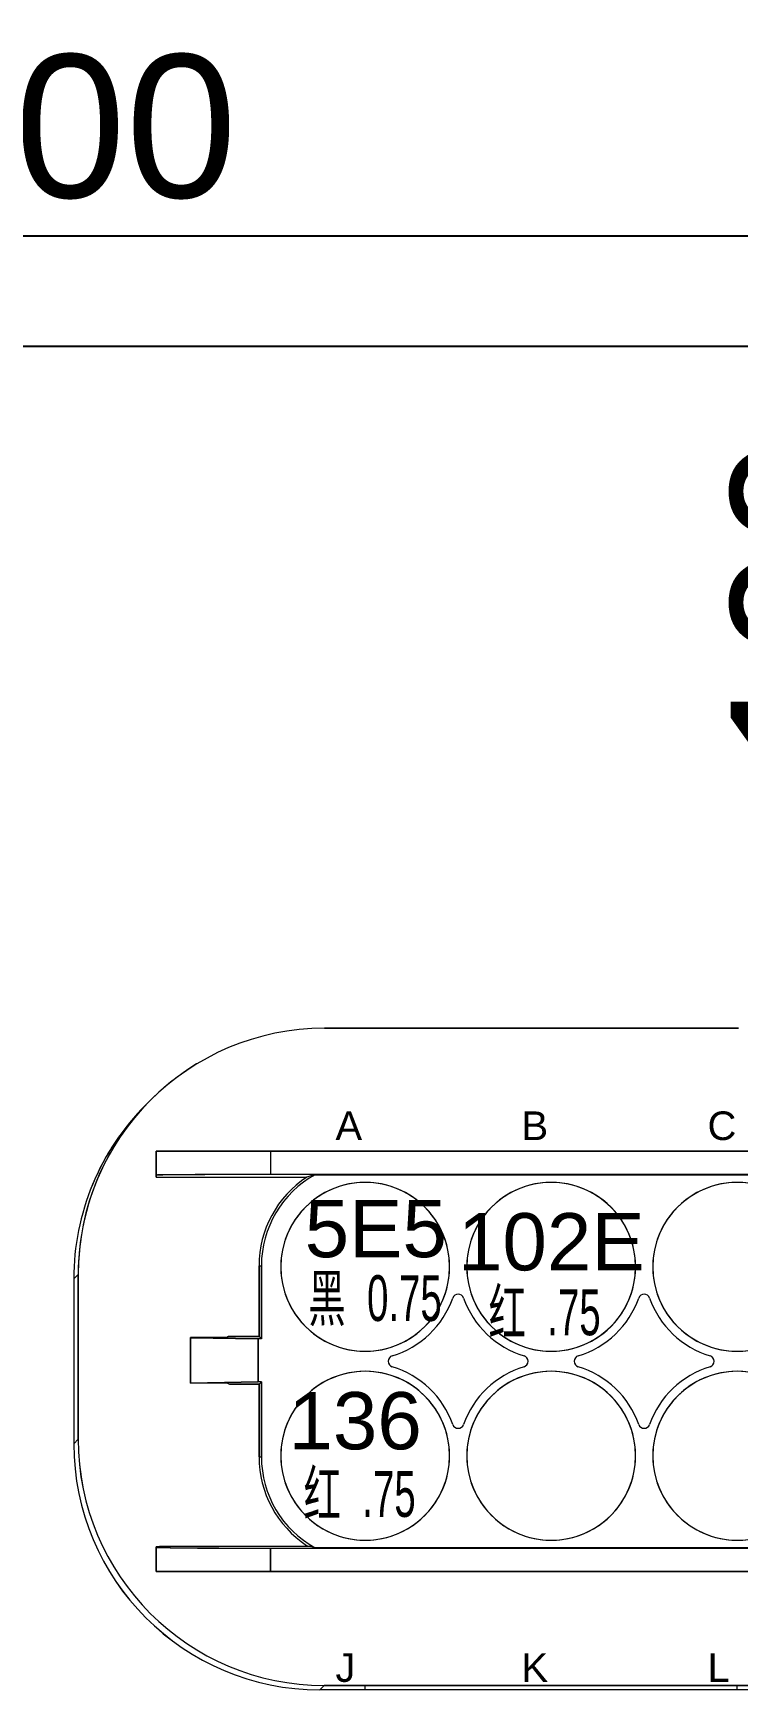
# Model space of a CAD drawing. Header units: millimetres. Extents: x 1762 to 3573, y 2019 to 2959.
# Drawn here: x 2020.37 to 2032.68, y 2451.89 to 2480.83 of the extents above; entities that cross this region are included whole.
import ezdxf

# ---------------------------------------------------------------- set-up
doc = ezdxf.new("R2010")
doc.units = ezdxf.units.MM
doc.layers.add('AM60', color=3, linetype='Continuous', lineweight=25)
doc.layers.add('线色线径', color=1, linetype='Continuous')
doc.styles.get("Standard").update_dxf_attribs({"font": 'arial.ttf'})
doc.dimstyles.new('ISO-25', dxfattribs={"dimtxt": 2.5, "dimasz": 2.5, "dimexe": 1.25, "dimexo": 0.625, "dimtad": 1, "dimtxsty": 'Standard', "dimcen": 2.5, "dimadec": 0, "dimazin": 0, "dimtfac": 1, "dimtmove": 0, "dimatfit": 3, "dimfxl": 1, "dimarcsym": 0})

# ---------------------------------------------------------------- blocks, each defined once
blk = doc.blocks.new('A$C500A7F3E')
at = {"color": 3, "lineweight": 5, "ltscale": 0.361833}
for p, q in [((11.038, 25.606), (18.274, 25.606)), ((18.274, 25.606), (11.038, 25.606))]:
    blk.add_line(p, q, dxfattribs=at)
at = {"color": 3, "lineweight": 5, "ltscale": 0.00556}
blk.add_line((7.997, 24.347), (7.919, 24.269), dxfattribs=at)
at = {"color": 3, "lineweight": 5, "ltscale": 0.022566}
blk.add_line((8.098, 23.008), (8.098, 23.459), dxfattribs=at)
at = {"color": 3, "lineweight": 5, "ltscale": 0.1}
for p, q in [((10.098, 23.459), (8.098, 23.459)), ((8.098, 23.459), (10.098, 23.459)), ((8.098, 16.119), (10.098, 16.119)), ((10.098, 16.119), (8.098, 16.119))]:
    blk.add_line(p, q, dxfattribs=at)
at = {"color": 3, "lineweight": 5, "ltscale": 0.020873}
for p, q in [((8.098, 23.459), (8.098, 23.042)), ((8.098, 23.042), (8.098, 23.459)), ((8.098, 16.119), (8.098, 16.537)), ((8.098, 16.537), (8.098, 16.119))]:
    blk.add_line(p, q, dxfattribs=at)
at = {"color": 3, "lineweight": 5, "ltscale": 0.02}
for p, q in [((10.098, 23.459), (10.098, 23.059)), ((10.098, 23.459), (10.098, 23.059)), ((10.098, 16.519), (10.098, 16.119)), ((10.098, 16.119), (10.098, 16.519))]:
    blk.add_line(p, q, dxfattribs=at)
at = {"color": 3, "lineweight": 5}
for p, q in [((10.098, 23.459), (21.255, 23.459)), ((21.255, 23.459), (10.098, 23.459)), ((10.098, 23.059), (21.255, 23.059)), ((10.098, 23.059), (21.255, 23.059)), ((10.879, 23.049), (21.265, 23.049)), ((21.265, 23.049), (10.879, 23.049)), ((36.153, 16.519), (10.098, 16.519)), ((36.153, 16.519), (10.098, 16.519)), ((35.372, 16.53), (10.879, 16.53)), ((35.372, 16.53), (10.879, 16.53)), ((36.153, 16.119), (10.098, 16.119)), ((10.098, 16.119), (36.153, 16.119))]:
    blk.add_line(p, q, dxfattribs=at)
at = {"color": 3, "lineweight": 5, "ltscale": 0.001694}
blk.add_line((8.098, 23.042), (8.098, 23.008), dxfattribs=at)
blk.add_line((8.098, 23.042), (8.098, 23.008), dxfattribs=at)
at = {"color": 3, "lineweight": 5, "ltscale": 0.131676}
blk.add_line((8.098, 23.008), (10.731, 23.008), dxfattribs=at)
blk.add_line((8.098, 23.008), (10.731, 23.008), dxfattribs=at)
at = {"color": 3, "lineweight": 5, "ltscale": 0.061949}
for p, q in [((9.897, 20.22), (9.897, 21.459)), ((9.897, 21.459), (9.897, 20.22))]:
    blk.add_line(p, q, dxfattribs=at)
at = {"color": 3, "lineweight": 5, "ltscale": 0.002051}
for p, q in [((9.897, 21.459), (9.938, 21.459)), ((9.897, 21.459), (9.938, 21.459)), ((9.897, 18.119), (9.938, 18.119)), ((9.897, 18.119), (9.938, 18.119))]:
    blk.add_line(p, q, dxfattribs=at)
at = {"color": 3, "lineweight": 5, "ltscale": 0.064}
for p, q in [((9.938, 21.459), (9.938, 20.179)), ((9.938, 20.179), (9.938, 21.459))]:
    blk.add_line(p, q, dxfattribs=at)
at = {"color": 3, "lineweight": 5, "ltscale": 0.005431}
blk.add_line((6.737, 21.306), (6.66, 21.229), dxfattribs=at)
blk.add_line((6.737, 21.306), (6.66, 21.229), dxfattribs=at)
at = {"color": 3, "lineweight": 5, "ltscale": 0.144001}
blk.add_line((6.66, 21.229), (6.66, 18.349), dxfattribs=at)
blk.add_line((6.66, 21.229), (6.66, 18.349), dxfattribs=at)
at = {"color": 3, "lineweight": 5, "ltscale": 0.144002}
for p, q in [((6.737, 18.426), (6.737, 21.306)), ((6.737, 21.306), (6.737, 18.426))]:
    blk.add_line(p, q, dxfattribs=at)
at = {"color": 3, "lineweight": 5, "ltscale": 0.039988}
blk.add_line((8.697, 19.404), (8.697, 20.204), dxfattribs=at)
at = {"color": 3, "lineweight": 5, "ltscale": 0.031817}
blk.add_line((9.333, 20.204), (8.697, 20.204), dxfattribs=at)
blk.add_line((9.333, 20.204), (8.697, 20.204), dxfattribs=at)
at = {"color": 3, "lineweight": 5, "ltscale": 0.000227356}
for p, q in [((8.697, 20.204), (8.697, 20.2)), ((8.697, 20.2), (8.697, 20.204))]:
    blk.add_line(p, q, dxfattribs=at)
at = {"color": 3, "lineweight": 5, "ltscale": 0.039533}
blk.add_line((8.697, 20.2), (8.697, 19.409), dxfattribs=at)
blk.add_line((8.697, 20.2), (8.697, 19.409), dxfattribs=at)
at = {"color": 3, "lineweight": 5, "ltscale": 0.059349}
for p, q in [((8.697, 20.2), (9.884, 20.179)), ((9.884, 20.179), (8.697, 20.2)), ((8.697, 19.409), (9.884, 19.429)), ((9.884, 19.429), (8.697, 19.409))]:
    blk.add_line(p, q, dxfattribs=at)
at = {"color": 3, "lineweight": 5, "ltscale": 0.001792}
for p, q in [((9.333, 20.204), (9.365, 20.22)), ((9.365, 20.22), (9.333, 20.204))]:
    blk.add_line(p, q, dxfattribs=at)
at = {"color": 3, "lineweight": 5, "ltscale": 0.026569}
for p, q in [((9.365, 20.22), (9.897, 20.22)), ((9.897, 20.22), (9.365, 20.22))]:
    blk.add_line(p, q, dxfattribs=at)
at = {"color": 3, "lineweight": 5, "ltscale": 0.002696}
for p, q in [((9.938, 20.179), (9.884, 20.179)), ((9.938, 20.179), (9.884, 20.179)), ((9.938, 19.429), (9.884, 19.429)), ((9.938, 19.429), (9.884, 19.429))]:
    blk.add_line(p, q, dxfattribs=at)
at = {"color": 3, "lineweight": 5, "ltscale": 0.0375}
for p, q in [((9.884, 20.179), (9.884, 19.429)), ((9.884, 19.429), (9.884, 20.179))]:
    blk.add_line(p, q, dxfattribs=at)
at = {"color": 3, "lineweight": 5, "ltscale": 0.0029}
for p, q in [((9.938, 20.179), (9.897, 20.22)), ((9.938, 20.179), (9.897, 20.22)), ((9.897, 19.388), (9.938, 19.429)), ((9.897, 19.388), (9.938, 19.429))]:
    blk.add_line(p, q, dxfattribs=at)
at = {"color": 3, "lineweight": 5, "ltscale": 0.000227547}
for p, q in [((8.697, 19.409), (8.697, 19.404)), ((8.697, 19.404), (8.697, 19.409))]:
    blk.add_line(p, q, dxfattribs=at)
at = {"color": 3, "lineweight": 5, "ltscale": 0.032515}
blk.add_line((9.347, 19.404), (8.697, 19.404), dxfattribs=at)
blk.add_line((9.347, 19.404), (8.697, 19.404), dxfattribs=at)
at = {"color": 3, "lineweight": 5, "ltscale": 0.001817}
for p, q in [((9.38, 19.388), (9.347, 19.404)), ((9.347, 19.404), (9.38, 19.388))]:
    blk.add_line(p, q, dxfattribs=at)
at = {"color": 3, "lineweight": 5, "ltscale": 0.0655}
for p, q in [((9.938, 19.429), (9.938, 18.119)), ((9.938, 18.119), (9.938, 19.429))]:
    blk.add_line(p, q, dxfattribs=at)
at = {"color": 3, "lineweight": 5, "ltscale": 0.025843}
for p, q in [((9.38, 19.388), (9.897, 19.388)), ((9.897, 19.388), (9.38, 19.388))]:
    blk.add_line(p, q, dxfattribs=at)
at = {"color": 3, "lineweight": 5, "ltscale": 0.063449}
for p, q in [((9.897, 18.119), (9.897, 19.388)), ((9.897, 19.388), (9.897, 18.119))]:
    blk.add_line(p, q, dxfattribs=at)
at = {"color": 3, "lineweight": 5, "ltscale": 0.00543}
for p, q in [((6.737, 18.426), (6.66, 18.349)), ((6.66, 18.349), (6.737, 18.426)), ((11.037, 14.126), (10.96, 14.049)), ((11.037, 14.126), (10.96, 14.049))]:
    blk.add_line(p, q, dxfattribs=at)
at = {"color": 3, "lineweight": 5, "ltscale": 0.0125}
for p, q in [((8.098, 16.549), (8.348, 16.552)), ((8.348, 16.119), (8.098, 16.119))]:
    blk.add_line(p, q, dxfattribs=at)
at = {"color": 3, "lineweight": 5, "ltscale": 0.000621796}
blk.add_line((8.098, 16.537), (8.098, 16.549), dxfattribs=at)
blk.add_line((8.098, 16.537), (8.098, 16.549), dxfattribs=at)
at = {"color": 3, "lineweight": 5, "ltscale": 0.021494}
blk.add_line((8.098, 16.119), (8.098, 16.549), dxfattribs=at)
at = {"color": 3, "lineweight": 5, "ltscale": 0.122498}
blk.add_line((10.798, 16.552), (8.348, 16.552), dxfattribs=at)
blk.add_line((10.798, 16.552), (8.348, 16.552), dxfattribs=at)
at = {"color": 3, "lineweight": 5, "ltscale": 0.001069}
blk.add_line((10.729, 16.552), (10.728, 16.573), dxfattribs=at)
blk.add_line((10.729, 16.552), (10.728, 16.573), dxfattribs=at)
at = {"color": 3, "lineweight": 5, "ltscale": 0.003643}
blk.add_line((10.728, 16.573), (10.798, 16.552), dxfattribs=at)
blk.add_line((10.728, 16.573), (10.798, 16.552), dxfattribs=at)
at = {"color": 3, "lineweight": 5, "ltscale": 0.004203}
blk.add_line((10.879, 16.53), (10.798, 16.552), dxfattribs=at)
at = {"color": 3, "lineweight": 5, "ltscale": 0.122875}
blk.add_line((10.805, 16.119), (8.348, 16.119), dxfattribs=at)
at = {"color": 3, "lineweight": 5, "ltscale": 0.434665}
blk.add_line((10.736, 16.119), (19.429, 16.119), dxfattribs=at)
at = {"color": 3, "lineweight": 5, "ltscale": 0.003464}
blk.add_line((10.736, 16.119), (10.805, 16.119), dxfattribs=at)
blk.add_line((10.736, 16.119), (10.805, 16.119), dxfattribs=at)
at = {"color": 3, "lineweight": 5, "ltscale": 0.039517}
blk.add_line((11.751, 14.049), (10.96, 14.049), dxfattribs=at)
blk.add_line((11.751, 14.049), (10.96, 14.049), dxfattribs=at)
at = {"color": 3, "lineweight": 5, "ltscale": 0.035678}
for p, q in [((11.037, 14.126), (11.751, 14.126)), ((11.751, 14.126), (11.037, 14.126))]:
    blk.add_line(p, q, dxfattribs=at)
at = {"color": 3, "lineweight": 5, "ltscale": 0.325}
for p, q in [((11.751, 14.126), (18.251, 14.126)), ((18.251, 14.126), (11.751, 14.126)), ((18.251, 14.049), (11.751, 14.049)), ((18.251, 14.049), (11.751, 14.049))]:
    blk.add_line(p, q, dxfattribs=at)
at = {"color": 3, "lineweight": 5, "ltscale": 0.00384}
for p, q in [((11.751, 14.049), (11.751, 14.126)), ((11.751, 14.049), (11.751, 14.126)), ((18.251, 14.049), (18.251, 14.126)), ((18.251, 14.049), (18.251, 14.126))]:
    blk.add_line(p, q, dxfattribs=at)
at = {"color": 3, "lineweight": 5, "ltscale": 0.24375}
for p, q in [((18.251, 14.126), (23.126, 14.126)), ((23.126, 14.126), (18.251, 14.126)), ((23.126, 14.049), (18.251, 14.049)), ((23.126, 14.049), (18.251, 14.049))]:
    blk.add_line(p, q, dxfattribs=at)
at = {"color": 3, "lineweight": 5}
for points in [[(10.098, 23.059), (8.778, 23.055), (8.305, 23.049), (8.122, 23.044), (8.101, 23.043), (8.099, 23.042), (8.098, 23.042)], [(8.098, 23.042), (8.099, 23.042), (8.111, 23.043), (8.214, 23.045), (8.947, 23.052), (10.098, 23.059)], [(8.098, 16.537), (8.101, 16.536), (8.127, 16.534), (8.345, 16.529), (8.82, 16.524), (10.098, 16.519)], [(10.098, 16.519), (8.297, 16.532), (8.103, 16.536), (8.098, 16.537), (8.098, 16.537)]]:
    blk.add_lwpolyline(points, dxfattribs=at)
for centre, radius, start, end in [((11.038, 21.305), 4.301, 90.0049, 179.9951), ((11.038, 21.306), 4.301, 121.2513, 179.9991), ((10.958, 21.23), 4.298, 134.9856, 180.0094), ((10.961, 21.229), 4.301, 135.0232, 179.999), ((11.751, 21.459), 1.854, 123.3535, 179.9977), ((11.751, 21.459), 1.854, 123.3512, 180), ((11.751, 21.459), 1.813, 118.7357, 180), ((11.751, 21.459), 1.813, 118.739, 179.9967), ((11.751, 21.439), 1.475, 0, 180), ((11.751, 21.439), 1.475, 359.999, 180.001), ((11.82, 19.375), 3.792, 104.3731, 106.6882), ((11.28, 21.319), 1.776, 103.0578, 108.0037), ((15.001, 21.439), 1.475, 0, 180), ((15.001, 21.439), 1.475, 359.999, 180.001), ((18.251, 21.439), 1.475, 0, 180), ((18.251, 21.439), 1.475, 359.999, 180.001), ((11.751, 21.439), 1.475, 180, 0), ((11.751, 21.439), 1.475, 179.999, 0.001), ((15.001, 21.439), 1.475, 180, 0), ((15.001, 21.439), 1.475, 179.999, 0.001), ((18.251, 21.439), 1.475, 180, 0), ((18.251, 21.439), 1.475, 179.999, 0.001), ((11.751, 21.439), 1.625, 286.9574, 340.3951), ((11.751, 21.439), 1.625, 286.9583, 340.3943), ((13.376, 20.861), 0.1, 19.6049, 160.3951), ((13.376, 20.861), 0.1, 19.6195, 160.3814), ((15.001, 21.439), 1.625, 199.6049, 253.0426), ((15.001, 21.439), 1.625, 199.6057, 253.0418), ((15.001, 21.439), 1.625, 286.9574, 340.3951), ((15.001, 21.439), 1.625, 286.9583, 340.3943), ((16.626, 20.861), 0.1, 19.6049, 160.3951), ((16.626, 20.861), 0.1, 19.6195, 160.3814), ((18.251, 21.439), 1.625, 199.6049, 253.0426), ((18.251, 21.439), 1.625, 199.6057, 253.0418), ((12.254, 19.789), 0.1, 106.9574, 253.0426), ((12.254, 19.789), 0.1, 106.976, 253.0248), ((11.751, 18.139), 1.625, 19.6049, 73.0426), ((11.751, 18.139), 1.625, 19.6057, 73.0418), ((15.001, 18.139), 1.625, 106.9574, 160.3951), ((15.001, 18.139), 1.625, 106.9583, 160.3943), ((14.497, 19.789), 0.1, 286.9574, 73.0426), ((14.497, 19.789), 0.1, 286.976, 73.0248), ((15.504, 19.789), 0.1, 106.9574, 253.0426), ((15.504, 19.789), 0.1, 106.976, 253.0248), ((15.001, 18.139), 1.625, 19.6049, 73.0426), ((15.001, 18.139), 1.625, 19.6057, 73.0418), ((18.251, 18.139), 1.625, 106.9574, 160.3951), ((18.251, 18.139), 1.625, 106.9583, 160.3943), ((17.747, 19.789), 0.1, 286.9574, 73.0426), ((17.747, 19.789), 0.1, 286.976, 73.0248), ((11.751, 18.139), 1.475, 0, 180), ((11.751, 18.139), 1.475, 359.999, 180.001), ((15.001, 18.139), 1.475, 0, 180), ((15.001, 18.139), 1.475, 359.999, 180.001), ((18.251, 18.139), 1.475, 0, 180), ((18.251, 18.139), 1.475, 359.999, 180.001), ((13.376, 18.718), 0.1, 199.6049, 340.3951), ((13.376, 18.718), 0.1, 199.6195, 340.3814), ((16.626, 18.718), 0.1, 199.6049, 340.3951), ((16.626, 18.718), 0.1, 199.6195, 340.3814), ((10.96, 18.349), 4.3, 180.0029, 269.997), ((11.037, 18.426), 4.3, 180.0029, 269.997), ((11.751, 18.119), 1.854, 180.0023, 236.5279), ((11.751, 18.119), 1.854, 180, 236.5302), ((11.751, 18.119), 1.813, 180, 241.2646), ((11.751, 18.119), 1.813, 180.0033, 241.2613), ((11.751, 18.139), 1.475, 180, 0), ((11.751, 18.139), 1.475, 179.999, 0.001), ((15.001, 18.139), 1.475, 180, 0), ((15.001, 18.139), 1.475, 179.999, 0.001), ((18.251, 18.139), 1.475, 180, 0), ((18.251, 18.139), 1.475, 179.999, 0.001), ((8.276, 8.276), 8.276, 89.5007, 91.2316)]:
    blk.add_arc(centre, radius, start, end, dxfattribs=at)
for centre in [(10.96, 18.349), (11.037, 18.426)]:
    blk.add_ellipse(centre, major_axis=(-3.041, 3.041), ratio=0.999924, start_param=0.785436, end_param=2.356156, dxfattribs=at)
at = {"layer": 'AM60', "color": 1, "lineweight": 5}
for s, p in [('A', (11.232, 23.654)), ('B', (14.482, 23.654)), ('C', (17.732, 23.654)), ('J', (11.232, 14.189)), ('K', (14.482, 14.189)), ('L', (17.732, 14.189))]:
    blk.add_text(s, height=0.5, dxfattribs=at).set_placement(p)
blk = doc.blocks.new('*D179')
at = {"color": 0, "lineweight": -2, "transparency": 16777216}
for p, q in [((2004.488, 2475.981), (2004.488, 2478.537)), ((2037.543, 2475.981), (2037.543, 2478.537)), ((2006.988, 2477.287), (2035.043, 2477.287))]:
    blk.add_line(p, q, dxfattribs=at)
at = {"color": 0, "transparency": 16777216}
for points in [[(2006.988, 2477.703), (2006.988, 2476.87), (2004.488, 2477.287)], [(2035.043, 2477.703), (2035.043, 2476.87), (2037.543, 2477.287)]]:
    blk.add_solid(points, dxfattribs=at)
at = {"layer": 'Defpoints', "color": 0, "transparency": 16777216}
for p in [(2037.543, 2477.287), (2004.488, 2475.356), (2037.543, 2475.356)]:
    blk.add_point(p, dxfattribs=at)
at = {"color": 3, "transparency": 16777216, "insert": (2021.015, 2479.188), "char_height": 2.5, "attachment_point": 5}
blk.add_mtext('200', dxfattribs=at)
blk = doc.blocks.new('*D180')
at = {"color": 0, "lineweight": -2, "transparency": 16777216}
for p, q in [((2036.918, 2475.356), (2034.474, 2475.356)), ((2035.724, 2472.856), (2035.724, 2468.901)), ((2036.918, 2466.401), (2034.474, 2466.401))]:
    blk.add_line(p, q, dxfattribs=at)
at = {"color": 0, "transparency": 16777216}
for points in [[(2035.307, 2472.856), (2036.14, 2472.856), (2035.724, 2475.356)], [(2035.307, 2468.901), (2036.14, 2468.901), (2035.724, 2466.401)]]:
    blk.add_solid(points, dxfattribs=at)
at = {"layer": 'Defpoints', "color": 0, "transparency": 16777216}
for p in [(2037.543, 2475.356), (2035.724, 2466.401), (2037.543, 2466.401)]:
    blk.add_point(p, dxfattribs=at)
at = {"color": 3, "transparency": 16777216, "insert": (2033.822, 2470.878), "char_height": 2.5, "attachment_point": 5, "rotation": 90}
blk.add_mtext('100', dxfattribs=at)

msp = doc.modelspace()

# ---------------------------------------------------------------- linework, layer by layer
msp.add_line((2037.543, 2475.356), (2004.488, 2475.356))

# ---------------------------------------------------------------- block references
at = {"layer": 'AM60'}
msp.add_blockref('A$C500A7F3E', (2014.417, 2437.838), dxfattribs=at)

# ---------------------------------------------------------------- texts
at = {"layer": 'AM60', "lineweight": 5}
for s, p in [('5E5', (2025.111, 2459.445)), ('102E', (2027.789, 2459.215)), ('136', (2024.827, 2456.089))]:
    msp.add_text(s, height=1, dxfattribs=at).set_placement(p)
at = {"layer": '线色线径', "lineweight": 5, "width": 0.6}
for s, p in [('黑  0.75', (2025.174, 2458.331)), ('红  .75', (2028.323, 2458.082)), ('红  .75', (2025.091, 2454.909))]:
    msp.add_text(s, height=0.8, dxfattribs=at).set_placement(p)

# ---------------------------------------------------------------- dimensions: what is measured, and where the dimension line sits
at = {"color": 1}
dim = msp.add_linear_dim(base=(2037.543, 2477.287), p1=(2004.488, 2475.356), p2=(2037.543, 2475.356), text='200', dimstyle='ISO-25', override={"dimclrt": 3}, dxfattribs=at)
dim.commit()
dim.dimension.update_dxf_attribs({"geometry": '*D179', "text_midpoint": (2021.015, 2479.188)})
dim = msp.add_linear_dim(base=(2035.724, 2466.401), p1=(2037.543, 2475.356), p2=(2037.543, 2466.401), angle=90, text='100', dimstyle='ISO-25', override={"dimclrt": 3}, dxfattribs=at)
dim.commit()
dim.dimension.update_dxf_attribs({"geometry": '*D180', "text_midpoint": (2033.822, 2470.878)})

doc.saveas('drawing.dxf')
